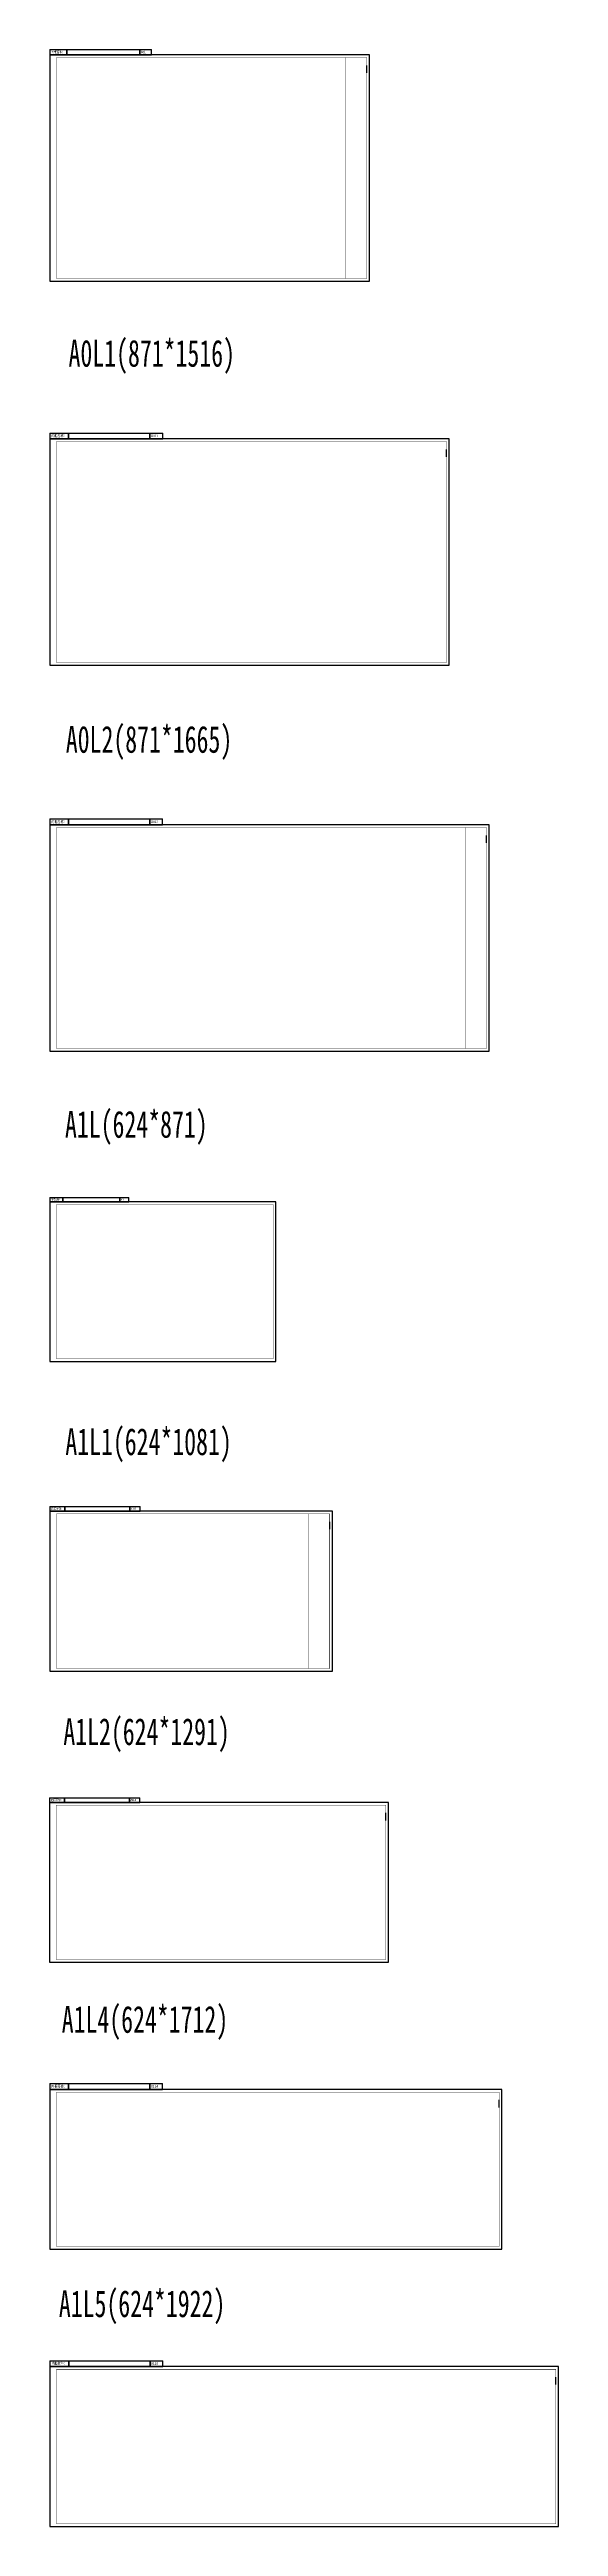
# Model space of a CAD drawing. Header units: millimetres. Extents: x -1582620 to 4754388, y -184455 to 3397362.
# Drawn here: x -686744 to -497404, y 730665 to 1651208 of the extents above; entities that cross this region are included whole.
import ezdxf

# ---------------------------------------------------------------- set-up
doc = ezdxf.new("R2010")
doc.units = ezdxf.units.MM
doc.header["$LTSCALE"] = 1000
doc.header["$MEASUREMENT"] = 0
doc.layers.add('内框', color=8, linetype='Continuous', plot=False)
doc.styles.add('TH-STYLE1', font='Stfangso_0.ttf', dxfattribs={"width": 0.65})
doc.styles.add('黑体', font='')
doc.styles.get('黑体').set_extended_font_data('SimHei')

# ---------------------------------------------------------------- blocks, each defined once
blk = doc.blocks.new('THAPE_A0L_inner')
at = {"layer": '内框'}
for p, q in [((0, 860.8), (0, 841)), ((0, 860.8), (378, 860.8)), ((0, 841), (63, 841)), ((36, 841), (0, 841)), ((108, 841), (36, 841)), ((63, 841), (63, 860.8)), ((63, 860.8), (63, 841)), ((63, 841), (335.4, 841)), ((252, 841), (108, 841)), ((378, 841), (252, 841)), ((335.4, 841), (335.4, 860.8)), ((335.4, 860.8), (335.4, 841)), ((335.4, 841), (378, 841)), ((378, 841), (378, 860.8)), ((1179, 774), (1179, 802))]:
    blk.add_line(p, q, dxfattribs=at)
blk.add_lwpolyline([(0, 0), (1189, 0), (1189, 841), (0, 841)], close=True, dxfattribs=at)
at = {"layer": '内框', "const_width": 1.4}
blk.add_lwpolyline([(25, 831), (25, 10), (1179, 10), (1179, 831)], close=True, dxfattribs=at)
at = {"layer": '内框', "const_width": 0.5}
blk.add_lwpolyline([(1099, 831), (1099, 10)], dxfattribs=at)
at = {"layer": '内框', "style": '黑体', "width": 0.8}
for s, p in [('内框名称：', (5.7, 847)), ('A0L', (339.3, 847))]:
    blk.add_text(s, height=9, dxfattribs=at).set_placement(p)
blk.add_attdef('内框名称', (66.2, 847), '', height=9, dxfattribs=at)
blk = doc.blocks.new('THAPE_A0L1_inner')
at = {"layer": '内框'}
for p, q in [((0, 863), (0, 841)), ((0, 863), (420, 863)), ((0, 841), (70, 841)), ((40, 841), (0, 841)), ((120, 841), (40, 841)), ((70, 841), (70, 863)), ((70, 863), (70, 841)), ((70, 841), (372.7, 841)), ((280, 841), (120, 841)), ((420, 841), (280, 841)), ((372.7, 841), (372.6, 863)), ((372.6, 863), (372.7, 841)), ((372.7, 841), (420, 841)), ((420, 841), (420, 863)), ((1476, 774), (1476, 802))]:
    blk.add_line(p, q, dxfattribs=at)
blk.add_lwpolyline([(0, 0), (1486, 0), (1486, 841), (0, 841)], close=True, dxfattribs=at)
at = {"layer": '内框', "const_width": 1.4}
blk.add_lwpolyline([(25, 831), (25, 10), (1476, 10), (1476, 831)], close=True, dxfattribs=at)
at = {"layer": '内框', "const_width": 0.5}
blk.add_lwpolyline([(1396, 831), (1396, 10)], dxfattribs=at)
at = {"layer": '内框', "style": '黑体', "width": 0.8}
for s, p in [('内框名称：', (6.3, 847.6)), ('A0L1', (377, 847.6))]:
    blk.add_text(s, height=10, dxfattribs=at).set_placement(p)
blk.add_attdef('内框名称', (73.6, 847.6), '', height=10, dxfattribs=at)
blk = doc.blocks.new('THAPE_A0L2_inner')
at = {"layer": '内框'}
for p, q in [((0, 863), (0, 841)), ((0, 863), (420, 863)), ((0, 841), (70, 841)), ((40, 841), (0, 841)), ((120, 841), (40, 841)), ((70, 841), (70, 863)), ((70, 863), (70, 841)), ((70, 841), (372.7, 841)), ((280, 841), (120, 841)), ((420, 841), (280, 841)), ((372.7, 841), (372.6, 863)), ((372.6, 863), (372.7, 841)), ((372.7, 841), (420, 841)), ((420, 841), (420, 863)), ((1625, 774), (1625, 802))]:
    blk.add_line(p, q, dxfattribs=at)
blk.add_lwpolyline([(0, 0), (1635, 0), (1635, 841), (0, 841)], close=True, dxfattribs=at)
at = {"layer": '内框', "const_width": 1.4}
blk.add_lwpolyline([(25, 831), (25, 10), (1625, 10), (1625, 831)], close=True, dxfattribs=at)
at = {"layer": '内框', "const_width": 0.5}
blk.add_lwpolyline([(1545, 831), (1545, 10)], dxfattribs=at)
at = {"layer": '内框', "style": '黑体', "width": 0.8}
for s, p in [('内框名称：', (6.3, 847.6)), ('A0L2', (377, 847.6))]:
    blk.add_text(s, height=10, dxfattribs=at).set_placement(p)
blk.add_attdef('内框名称', (73.6, 847.6), '', height=10, dxfattribs=at)
blk = doc.blocks.new('THAPE_A1L_inner')
at = {"layer": '内框'}
for p, q in [((0, 609.4), (0, 594)), ((0, 609.4), (294, 609.4)), ((0, 594), (49, 594)), ((28, 594), (0, 594)), ((84, 594), (28, 594)), ((49, 594), (49, 609.4)), ((49, 609.4), (49, 594)), ((49, 594), (260.9, 594)), ((196, 594), (84, 594)), ((294, 594), (196, 594)), ((260.9, 594), (260.8, 609.4)), ((260.8, 609.4), (260.9, 594)), ((260.9, 594), (294, 594)), ((294, 594), (294, 609.4))]:
    blk.add_line(p, q, dxfattribs=at)
blk.add_lwpolyline([(0, 0), (841, 0), (841, 594), (0, 594)], close=True, dxfattribs=at)
at = {"layer": '内框', "const_width": 1.4}
blk.add_lwpolyline([(25, 584), (25, 10), (831, 10), (831, 584)], close=True, dxfattribs=at)
at = {"layer": '内框', "const_width": 0.5}
blk.add_lwpolyline([(751, 584), (751, 10)], dxfattribs=at)
at = {"layer": '内框', "style": '黑体', "width": 0.8}
for s, p in [('内框名称：', (4.4, 598.6)), ('A1L', (263.9, 598.6))]:
    blk.add_text(s, height=7, dxfattribs=at).set_placement(p)
blk.add_attdef('内框名称', (51.5, 598.6), '', height=7, dxfattribs=at)
blk = doc.blocks.new('THAPE_A1L1_inner')
blk.add_line((1041, 527), (1041, 555))
at = {"layer": '内框'}
for p, q in [((0, 611.6), (0, 594)), ((0, 611.6), (336, 611.6)), ((0, 594), (56, 594)), ((32, 594), (0, 594)), ((96, 594), (32, 594)), ((56, 594), (56, 611.6)), ((56, 611.6), (56, 594)), ((56, 594), (298.1, 594)), ((224, 594), (96, 594)), ((336, 594), (224, 594)), ((298.1, 594), (298.1, 611.6)), ((298.1, 611.6), (298.1, 594)), ((298.1, 594), (336, 594)), ((336, 594), (336, 611.6))]:
    blk.add_line(p, q, dxfattribs=at)
blk.add_lwpolyline([(0, 0), (1051, 0), (1051, 594), (0, 594)], close=True, dxfattribs=at)
at = {"layer": '内框', "const_width": 1.4}
blk.add_lwpolyline([(25, 584), (25, 10), (1041, 10), (1041, 584)], close=True, dxfattribs=at)
at = {"layer": '内框', "const_width": 0.5}
blk.add_lwpolyline([(961, 584), (961, 10)], dxfattribs=at)
at = {"layer": '内框', "style": '黑体', "width": 0.8}
for s, p in [('内框名称：', (5.1, 599.3)), ('A1L1', (301.6, 599.3))]:
    blk.add_text(s, height=8, dxfattribs=at).set_placement(p)
blk.add_attdef('内框名称', (58.9, 599.3), '', height=8, dxfattribs=at)
blk = doc.blocks.new('THAPE_A1L2_inner')
blk.add_line((1251, 527), (1251, 555))
at = {"layer": '内框'}
for p, q in [((0, 611.6), (0, 594)), ((0, 611.6), (336, 611.6)), ((0, 594), (56, 594)), ((32, 594), (0, 594)), ((96, 594), (32, 594)), ((56, 594), (56, 611.6)), ((56, 611.6), (56, 594)), ((56, 594), (298.1, 594)), ((224, 594), (96, 594)), ((336, 594), (224, 594)), ((298.1, 594), (298.1, 611.6)), ((298.1, 611.6), (298.1, 594)), ((298.1, 594), (336, 594)), ((336, 594), (336, 611.6))]:
    blk.add_line(p, q, dxfattribs=at)
blk.add_lwpolyline([(0, 0), (1261, 0), (1261, 594), (0, 594)], close=True, dxfattribs=at)
at = {"layer": '内框', "const_width": 1.4}
blk.add_lwpolyline([(25, 584), (25, 10), (1251, 10), (1251, 584)], close=True, dxfattribs=at)
at = {"layer": '内框', "const_width": 0.5}
blk.add_lwpolyline([(1171, 584), (1171, 10)], dxfattribs=at)
at = {"layer": '内框', "style": '黑体', "width": 0.8}
for s, p in [('内框名称：', (5.1, 599.3)), ('A1L2', (301.6, 599.3))]:
    blk.add_text(s, height=8, dxfattribs=at).set_placement(p)
blk.add_attdef('内框名称', (58.9, 599.3), '', height=8, dxfattribs=at)
blk = doc.blocks.new('THAPE_A1L4_inner')
blk.add_line((1672, 527), (1672, 555))
at = {"layer": '内框'}
for p, q in [((0, 616), (0, 594)), ((0, 616), (420, 616)), ((0, 594), (70, 594)), ((40, 594), (0, 594)), ((120, 594), (40, 594)), ((70, 594), (70, 616)), ((70, 616), (70, 594)), ((70, 594), (372.7, 594)), ((280, 594), (120, 594)), ((420, 594), (280, 594)), ((372.7, 594), (372.6, 616)), ((372.6, 616), (372.7, 594)), ((372.7, 594), (420, 594)), ((420, 594), (420, 616))]:
    blk.add_line(p, q, dxfattribs=at)
blk.add_lwpolyline([(0, 0), (1682, 0), (1682, 594), (0, 594)], close=True, dxfattribs=at)
at = {"layer": '内框', "const_width": 1.4}
blk.add_lwpolyline([(25, 584), (25, 10), (1672, 10), (1672, 584)], close=True, dxfattribs=at)
at = {"layer": '内框', "const_width": 0.5}
blk.add_lwpolyline([(1592, 584), (1592, 10)], dxfattribs=at)
at = {"layer": '内框', "style": '黑体', "width": 0.8}
for s, p in [('内框名称：', (6.3, 600.6)), ('A1L4', (377, 600.6))]:
    blk.add_text(s, height=10, dxfattribs=at).set_placement(p)
blk.add_attdef('内框名称', (73.6, 600.6), '', height=10, dxfattribs=at)
blk = doc.blocks.new('THAPE_A1L5_inner')
blk.add_line((1882, 527), (1882, 555))
at = {"layer": '内框'}
for p, q in [((0, 616), (0, 594)), ((0, 616), (420, 616)), ((0, 594), (70, 594)), ((40, 594), (0, 594)), ((120, 594), (40, 594)), ((70, 594), (70, 616)), ((70, 616), (70, 594)), ((70, 594), (372.7, 594)), ((280, 594), (120, 594)), ((420, 594), (280, 594)), ((372.7, 594), (372.6, 616)), ((372.6, 616), (372.7, 594)), ((372.7, 594), (420, 594)), ((420, 594), (420, 616))]:
    blk.add_line(p, q, dxfattribs=at)
blk.add_lwpolyline([(0, 0), (1892, 0), (1892, 594), (0, 594)], close=True, dxfattribs=at)
at = {"layer": '内框', "const_width": 1.4}
blk.add_lwpolyline([(25, 584), (25, 10), (1882, 10), (1882, 584)], close=True, dxfattribs=at)
at = {"layer": '内框', "const_width": 0.5}
blk.add_lwpolyline([(1802, 584), (1802, 10)], dxfattribs=at)
at = {"layer": '内框', "style": '黑体', "width": 0.8}
for s, p in [('内框名称：', (6.3, 600.6)), ('A1L5', (377, 600.6))]:
    blk.add_text(s, height=10, dxfattribs=at).set_placement(p)
blk.add_attdef('内框名称', (73.6, 600.6), '', height=10, dxfattribs=at)

msp = doc.modelspace()

# ---------------------------------------------------------------- block references
at = {"layer": '内框', "xscale": 100, "yscale": 100, "zscale": 100}
for name, p in [('THAPE_A0L_inner', (-686648, 1565128.34)), ('THAPE_A0L1_inner', (-686640.69, 1422393.77)), ('THAPE_A0L2_inner', (-686648, 1278948.59)), ('THAPE_A1L_inner', (-686624.24, 1163608.21)), ('THAPE_A1L1_inner', (-686620.23, 1048577.35)), ('THAPE_A1L2_inner', (-686744.42, 940331.18)), ('THAPE_A1L4_inner', (-686648, 833705.55)), ('THAPE_A1L5_inner', (-686603.96, 730665.03))]:
    msp.add_blockref(name, p, dxfattribs=at)

# ---------------------------------------------------------------- texts
at = {"layer": '内框', "char_height": 10000, "width": 30007.3099, "attachment_point": 1, "style": 'TH-STYLE1'}
for s, insert in [('A0L1(871*1516)', (-679655.95, 1543328.92)), ('A0L2(871*1665)', (-680672.58, 1399856.39)), ('A1L(624*871)', (-680981.18, 1256779.61)), ('A1L1(624*1081)', (-680848.42, 1138827)), ('A1L2(624*1291)', (-681589.09, 1031060.4)), ('A1L4(624*1712)', (-682187.58, 924129.46)), ('A1L5(624*1922)', (-683255.56, 818472.55))]:
    msp.add_mtext(s, dxfattribs=dict(at, insert=insert))

doc.saveas('drawing.dxf')
